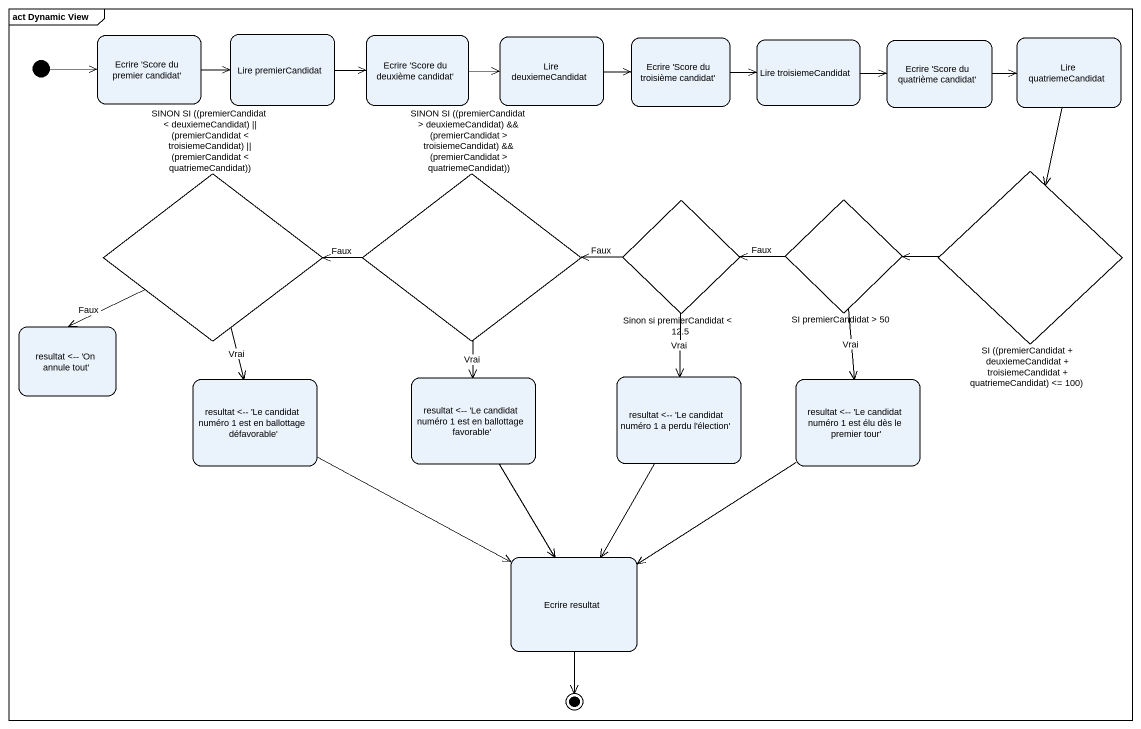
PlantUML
@startuml
mainframe act Dynamic View
hide empty description
state "Ecrire 'Score du premier candidat'" as Ecrire_Score_du_premier
state "Lire premierCandidat" as Lire_premierCandidat
state "Ecrire 'Score du deuxième candidat'" as Ecrire_Score_du_deuxième
state "Lire deuxiemeCandidat" as Lire_deuxiemeCandidat
state "Ecrire 'Score du troisième candidat'" as Ecrire_Score_du_troisième
state "Lire troisiemeCandidat" as Lire_troisiemeCandidat
state "Ecrire 'Score du quatrième candidat'" as Ecrire_Score_du_quatrième
state "Lire quatriemeCandidat" as Lire_quatriemeCandidat
state "SINON SI ((premierCandidat < deuxiemeCandidat) || (premierCandidat < troisiemeCandidat) || (premierCandidat < quatriemeCandidat))" as SINON_SI_premierCandidat <<choice>>
state "SINON SI ((premierCandidat > deuxiemeCandidat) && (premierCandidat > troisiemeCandidat) && (premierCandidat > quatriemeCandidat))" as SINON_SI_premierCandidat_2 <<choice>>
state "SI ((premierCandidat + deuxiemeCandidat + troisiemeCandidat + quatriemeCandidat) <= 100)" as SI_premierCandidat <<choice>>
state "Sinon si premierCandidat < 12.5" as Sinon_si_premierCandidat_12 <<choice>>
state "SI premierCandidat > 50" as SI_premierCandidat_50 <<choice>>
state "resultat <-- 'On annule tout'" as resultat_On_annule_tout
state "resultat <-- 'Le candidat numéro 1 est en ballottage défavorable'" as resultat_Le_candidat_numéro
state "resultat <-- 'Le candidat numéro 1 est en ballottage favorable'" as resultat_Le_candidat_numéro_2
state "resultat <-- 'Le candidat numéro 1 a perdu l'élection'" as resultat_Le_candidat_numéro_3
state "resultat <-- 'Le candidat numéro 1 est élu dès le premier tour'" as resultat_Le_candidat_numéro_4
state "Ecrire resultat" as Ecrire_resultat
[*] -right-> Ecrire_Score_du_premier
Ecrire_Score_du_premier -right-> Lire_premierCandidat
Lire_premierCandidat -right-> Ecrire_Score_du_deuxième
Ecrire_Score_du_deuxième -right-> Lire_deuxiemeCandidat
Lire_deuxiemeCandidat -right-> Ecrire_Score_du_troisième
Ecrire_Score_du_troisième -right-> Lire_troisiemeCandidat
Lire_troisiemeCandidat -right-> Ecrire_Score_du_quatrième
Ecrire_Score_du_quatrième -right-> Lire_quatriemeCandidat
Lire_quatriemeCandidat --> SI_premierCandidat
SINON_SI_premierCandidat --> resultat_On_annule_tout : Faux
SINON_SI_premierCandidat --> resultat_Le_candidat_numéro : Vrai
SINON_SI_premierCandidat_2 -left-> SINON_SI_premierCandidat : Faux
SINON_SI_premierCandidat_2 --> resultat_Le_candidat_numéro_2 : Vrai
SI_premierCandidat -left-> SI_premierCandidat_50
Sinon_si_premierCandidat_12 -left-> SINON_SI_premierCandidat_2 : Faux
Sinon_si_premierCandidat_12 --> resultat_Le_candidat_numéro_3 : Vrai
SI_premierCandidat_50 -left-> Sinon_si_premierCandidat_12 : Faux
SI_premierCandidat_50 --> resultat_Le_candidat_numéro_4 : Vrai
resultat_Le_candidat_numéro -right-> Ecrire_resultat
resultat_Le_candidat_numéro_2 --> Ecrire_resultat
resultat_Le_candidat_numéro_3 --> Ecrire_resultat
resultat_Le_candidat_numéro_4 --> Ecrire_resultat
Ecrire_resultat --> [*]
@enduml
